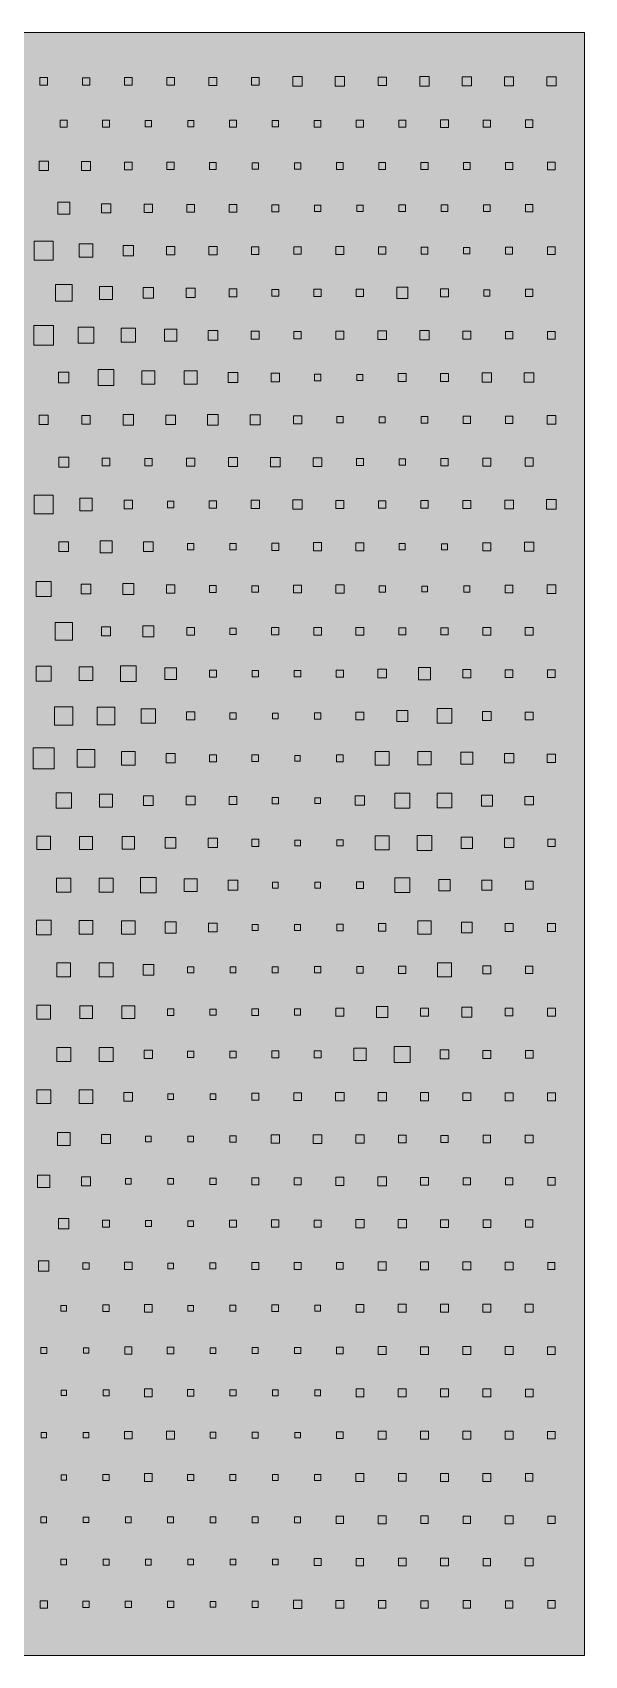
# Model space of a CAD drawing. Header units: inches. Extents: x 0 to 35, y -35 to 0.
# Drawn here: x 23.1 to 35, y -35 to 0 of the extents above; entities that cross this region are included whole.
import ezdxf

# ---------------------------------------------------------------- set-up
doc = ezdxf.new("R2010")
doc.units = ezdxf.units.IN
doc.header["$MEASUREMENT"] = 0
doc.layers.add('Layer 1', color=7, linetype='Continuous')

# ---------------------------------------------------------------- blocks, each defined once
blk = doc.blocks.new('block 2')
at = {"layer": 'Layer 1', "color": 7, "lineweight": 9}
for points in [[(23.257, -0.972), (23.421, -0.972), (23.421, -1.137), (23.257, -1.137), (23.257, -0.972)], [(24.172, -0.975), (24.331, -0.975), (24.331, -1.134), (24.172, -1.134), (24.172, -0.975)], [(25.08, -0.971), (25.248, -0.971), (25.248, -1.139), (25.08, -1.139), (25.08, -0.971)], [(25.991, -0.97), (26.161, -0.97), (26.161, -1.14), (25.991, -1.14), (25.991, -0.97)], [(26.901, -0.968), (27.075, -0.968), (27.075, -1.141), (26.901, -1.141), (26.901, -0.968)], [(27.816, -0.971), (27.984, -0.971), (27.984, -1.138), (27.816, -1.138), (27.816, -0.971)], [(28.71, -0.952), (28.915, -0.952), (28.915, -1.157), (28.71, -1.157), (28.71, -0.952)], [(29.622, -0.951), (29.828, -0.951), (29.828, -1.158), (29.622, -1.158), (29.622, -0.951)], [(30.547, -0.965), (30.727, -0.965), (30.727, -1.145), (30.547, -1.145), (30.547, -0.965)], [(31.447, -0.952), (31.652, -0.952), (31.652, -1.157), (31.447, -1.157), (31.447, -0.952)], [(32.364, -0.957), (32.56, -0.957), (32.56, -1.152), (32.364, -1.152), (32.364, -0.957)], [(33.278, -0.958), (33.47, -0.958), (33.47, -1.151), (33.278, -1.151), (33.278, -0.958)], [(34.188, -0.956), (34.385, -0.956), (34.385, -1.153), (34.188, -1.153), (34.188, -0.956)], [(23.694, -1.89), (23.848, -1.89), (23.848, -2.044), (23.694, -2.044), (23.694, -1.89)], [(24.61, -1.893), (24.757, -1.893), (24.757, -2.041), (24.61, -2.041), (24.61, -1.893)], [(25.525, -1.896), (25.666, -1.896), (25.666, -2.038), (25.525, -2.038), (25.525, -1.896)], [(26.443, -1.902), (26.573, -1.902), (26.573, -2.032), (26.443, -2.032), (26.443, -1.902)], [(27.346, -1.893), (27.494, -1.893), (27.494, -2.041), (27.346, -2.041), (27.346, -1.893)], [(28.265, -1.899), (28.4, -1.899), (28.4, -2.034), (28.265, -2.034), (28.265, -1.899)], [(29.173, -1.895), (29.317, -1.895), (29.317, -2.039), (29.173, -2.039), (29.173, -1.895)], [(30.079, -1.888), (30.235, -1.888), (30.235, -2.045), (30.079, -2.045), (30.079, -1.888)], [(30.993, -1.891), (31.146, -1.891), (31.146, -2.043), (30.993, -2.043), (30.993, -1.891)], [(31.898, -1.883), (32.065, -1.883), (32.065, -2.05), (31.898, -2.05), (31.898, -1.883)], [(32.818, -1.891), (32.97, -1.891), (32.97, -2.043), (32.818, -2.043), (32.818, -1.891)], [(33.726, -1.886), (33.887, -1.886), (33.887, -2.047), (33.726, -2.047), (33.726, -1.886)], [(23.238, -2.778), (23.44, -2.778), (23.44, -2.98), (23.238, -2.98), (23.238, -2.778)], [(24.156, -2.784), (24.346, -2.784), (24.346, -2.974), (24.156, -2.974), (24.156, -2.784)], [(25.081, -2.796), (25.246, -2.796), (25.246, -2.962), (25.081, -2.962), (25.081, -2.796)], [(25.997, -2.8), (26.155, -2.8), (26.155, -2.958), (25.997, -2.958), (25.997, -2.8)], [(34.204, -2.797), (34.369, -2.797), (34.369, -2.962), (34.204, -2.962), (34.204, -2.797)], [(26.916, -2.807), (27.061, -2.807), (27.061, -2.952), (26.916, -2.952), (26.916, -2.807)], [(27.832, -2.81), (27.969, -2.81), (27.969, -2.948), (27.832, -2.948), (27.832, -2.81)], [(28.743, -2.81), (28.882, -2.81), (28.882, -2.949), (28.743, -2.949), (28.743, -2.81)], [(29.652, -2.806), (29.798, -2.806), (29.798, -2.952), (29.652, -2.952), (29.652, -2.806)], [(30.564, -2.806), (30.711, -2.806), (30.711, -2.953), (30.564, -2.953), (30.564, -2.806)], [(31.474, -2.804), (31.625, -2.804), (31.625, -2.954), (31.474, -2.954), (31.474, -2.804)], [(32.388, -2.805), (32.536, -2.805), (32.536, -2.953), (32.388, -2.953), (32.388, -2.805)], [(33.297, -2.802), (33.451, -2.802), (33.451, -2.956), (33.297, -2.956), (33.297, -2.802)], [(23.642, -3.662), (23.901, -3.662), (23.901, -3.921), (23.642, -3.921), (23.642, -3.662)], [(24.584, -3.692), (24.783, -3.692), (24.783, -3.891), (24.584, -3.891), (24.584, -3.692)], [(25.507, -3.703), (25.684, -3.703), (25.684, -3.88), (25.507, -3.88), (25.507, -3.703)], [(26.427, -3.71), (26.589, -3.71), (26.589, -3.873), (26.427, -3.873), (26.427, -3.71)], [(27.338, -3.709), (27.502, -3.709), (27.502, -3.873), (27.338, -3.873), (27.338, -3.709)], [(28.258, -3.717), (28.407, -3.717), (28.407, -3.866), (28.258, -3.866), (28.258, -3.717)], [(29.175, -3.721), (29.315, -3.721), (29.315, -3.862), (29.175, -3.862), (29.175, -3.721)], [(30.09, -3.724), (30.224, -3.724), (30.224, -3.858), (30.09, -3.858), (30.09, -3.724)], [(30.998, -3.72), (31.14, -3.72), (31.14, -3.862), (30.998, -3.862), (30.998, -3.72)], [(31.909, -3.719), (32.054, -3.719), (32.054, -3.864), (31.909, -3.864), (31.909, -3.719)], [(32.823, -3.72), (32.965, -3.72), (32.965, -3.863), (32.823, -3.863), (32.823, -3.72)], [(33.728, -3.713), (33.885, -3.713), (33.885, -3.87), (33.728, -3.87), (33.728, -3.713)], [(23.136, -4.501), (23.542, -4.501), (23.542, -4.907), (23.136, -4.907), (23.136, -4.501)], [(24.107, -4.559), (24.396, -4.559), (24.396, -4.848), (24.107, -4.848), (24.107, -4.559)], [(25.053, -4.593), (25.274, -4.593), (25.274, -4.814), (25.053, -4.814), (25.053, -4.593)], [(25.985, -4.613), (26.167, -4.613), (26.167, -4.795), (25.985, -4.795), (25.985, -4.613)], [(26.9, -4.615), (27.077, -4.615), (27.077, -4.792), (26.9, -4.792), (26.9, -4.615)], [(27.819, -4.623), (27.981, -4.623), (27.981, -4.785), (27.819, -4.785), (27.819, -4.623)], [(28.734, -4.625), (28.892, -4.625), (28.892, -4.782), (28.734, -4.782), (28.734, -4.625)], [(29.638, -4.617), (29.812, -4.617), (29.812, -4.791), (29.638, -4.791), (29.638, -4.617)], [(30.559, -4.626), (30.715, -4.626), (30.715, -4.782), (30.559, -4.782), (30.559, -4.626)], [(31.475, -4.629), (31.624, -4.629), (31.624, -4.779), (31.475, -4.779), (31.475, -4.629)], [(32.393, -4.635), (32.53, -4.635), (32.53, -4.772), (32.393, -4.772), (32.393, -4.635)], [(33.298, -4.628), (33.45, -4.628), (33.45, -4.779), (33.298, -4.779), (33.298, -4.628)], [(34.205, -4.622), (34.368, -4.622), (34.368, -4.785), (34.205, -4.785), (34.205, -4.622)], [(23.593, -5.438), (23.949, -5.438), (23.949, -5.794), (23.593, -5.794), (23.593, -5.438)], [(24.543, -5.476), (24.824, -5.476), (24.824, -5.756), (24.543, -5.756), (24.543, -5.476)], [(25.483, -5.503), (25.709, -5.503), (25.709, -5.729), (25.483, -5.729), (25.483, -5.503)], [(26.408, -5.516), (26.608, -5.516), (26.608, -5.716), (26.408, -5.716), (26.408, -5.516)], [(27.335, -5.531), (27.506, -5.531), (27.506, -5.701), (27.335, -5.701), (27.335, -5.531)], [(28.259, -5.542), (28.406, -5.542), (28.406, -5.69), (28.259, -5.69), (28.259, -5.542)], [(29.166, -5.537), (29.323, -5.537), (29.323, -5.695), (29.166, -5.695), (29.166, -5.537)], [(30.078, -5.537), (30.236, -5.537), (30.236, -5.695), (30.078, -5.695), (30.078, -5.537)], [(30.95, -5.496), (31.189, -5.496), (31.189, -5.736), (30.95, -5.736), (30.95, -5.496)], [(31.897, -5.532), (32.066, -5.532), (32.066, -5.7), (31.897, -5.7), (31.897, -5.532)], [(32.827, -5.549), (32.961, -5.549), (32.961, -5.683), (32.827, -5.683), (32.827, -5.549)], [(33.726, -5.536), (33.886, -5.536), (33.886, -5.696), (33.726, -5.696), (33.726, -5.536)], [(23.128, -6.317), (23.55, -6.317), (23.55, -6.74), (23.128, -6.74), (23.128, -6.317)], [(24.081, -6.358), (24.422, -6.358), (24.422, -6.699), (24.081, -6.699), (24.081, -6.358)], [(25.011, -6.376), (25.316, -6.376), (25.316, -6.681), (25.011, -6.681), (25.011, -6.376)], [(25.946, -6.399), (26.206, -6.399), (26.206, -6.658), (25.946, -6.658), (25.946, -6.399)], [(26.884, -6.424), (27.092, -6.424), (27.092, -6.633), (26.884, -6.633), (26.884, -6.424)], [(27.815, -6.443), (27.986, -6.443), (27.986, -6.613), (27.815, -6.613), (27.815, -6.443)], [(28.733, -6.448), (28.893, -6.448), (28.893, -6.608), (28.733, -6.608), (28.733, -6.448)], [(29.641, -6.444), (29.809, -6.444), (29.809, -6.612), (29.641, -6.612), (29.641, -6.444)], [(30.545, -6.436), (30.729, -6.436), (30.729, -6.62), (30.545, -6.62), (30.545, -6.436)], [(31.448, -6.427), (31.651, -6.427), (31.651, -6.63), (31.448, -6.63), (31.448, -6.427)], [(32.375, -6.442), (32.549, -6.442), (32.549, -6.615), (32.375, -6.615), (32.375, -6.442)], [(33.294, -6.448), (33.454, -6.448), (33.454, -6.608), (33.294, -6.608), (33.294, -6.448)], [(34.204, -6.445), (34.369, -6.445), (34.369, -6.611), (34.204, -6.611), (34.204, -6.445)], [(23.658, -7.328), (23.884, -7.328), (23.884, -7.553), (23.658, -7.553), (23.658, -7.328)], [(24.513, -7.27), (24.853, -7.27), (24.853, -7.611), (24.513, -7.611), (24.513, -7.27)], [(25.454, -7.299), (25.737, -7.299), (25.737, -7.582), (25.454, -7.582), (25.454, -7.299)], [(26.364, -7.297), (26.651, -7.297), (26.651, -7.584), (26.364, -7.584), (26.364, -7.297)], [(27.314, -7.334), (27.527, -7.334), (27.527, -7.547), (27.314, -7.547), (27.314, -7.334)], [(28.241, -7.349), (28.424, -7.349), (28.424, -7.532), (28.241, -7.532), (28.241, -7.349)], [(32.796, -7.342), (32.992, -7.342), (32.992, -7.539), (32.796, -7.539), (32.796, -7.342)], [(33.702, -7.337), (33.91, -7.337), (33.91, -7.544), (33.702, -7.544), (33.702, -7.337)], [(29.175, -7.37), (29.315, -7.37), (29.315, -7.511), (29.175, -7.511), (29.175, -7.37)], [(30.091, -7.375), (30.223, -7.375), (30.223, -7.507), (30.091, -7.507), (30.091, -7.375)], [(30.983, -7.354), (31.156, -7.354), (31.156, -7.527), (30.983, -7.527), (30.983, -7.354)], [(31.897, -7.356), (32.066, -7.356), (32.066, -7.525), (31.897, -7.525), (31.897, -7.356)], [(23.24, -8.254), (23.438, -8.254), (23.438, -8.452), (23.24, -8.452), (23.24, -8.254)], [(24.16, -8.261), (24.343, -8.261), (24.343, -8.444), (24.16, -8.444), (24.16, -8.261)], [(25.05, -8.239), (25.278, -8.239), (25.278, -8.467), (25.05, -8.467), (25.05, -8.239)], [(25.973, -8.25), (26.179, -8.25), (26.179, -8.456), (25.973, -8.456), (25.973, -8.25)], [(26.874, -8.239), (27.102, -8.239), (27.102, -8.466), (26.874, -8.466), (26.874, -8.239)], [(27.794, -8.247), (28.007, -8.247), (28.007, -8.459), (27.794, -8.459), (27.794, -8.247)], [(28.724, -8.264), (28.902, -8.264), (28.902, -8.442), (28.724, -8.442), (28.724, -8.264)], [(29.657, -8.285), (29.793, -8.285), (29.793, -8.421), (29.657, -8.421), (29.657, -8.285)], [(30.573, -8.289), (30.701, -8.289), (30.701, -8.417), (30.573, -8.417), (30.573, -8.289)], [(31.476, -8.279), (31.623, -8.279), (31.623, -8.427), (31.476, -8.427), (31.476, -8.279)], [(32.381, -8.272), (32.542, -8.272), (32.542, -8.433), (32.381, -8.433), (32.381, -8.272)], [(33.295, -8.274), (33.453, -8.274), (33.453, -8.432), (33.295, -8.432), (33.295, -8.274)], [(34.191, -8.258), (34.381, -8.258), (34.381, -8.448), (34.191, -8.448), (34.191, -8.258)], [(23.663, -9.157), (23.879, -9.157), (23.879, -9.373), (23.663, -9.373), (23.663, -9.157)], [(24.602, -9.183), (24.765, -9.183), (24.765, -9.347), (24.602, -9.347), (24.602, -9.183)], [(25.516, -9.185), (25.676, -9.185), (25.676, -9.345), (25.516, -9.345), (25.516, -9.185)], [(26.421, -9.178), (26.595, -9.178), (26.595, -9.353), (26.421, -9.353), (26.421, -9.178)], [(27.322, -9.167), (27.518, -9.167), (27.518, -9.363), (27.322, -9.363), (27.322, -9.167)], [(28.231, -9.163), (28.435, -9.163), (28.435, -9.367), (28.231, -9.367), (28.231, -9.163)], [(29.151, -9.171), (29.339, -9.171), (29.339, -9.359), (29.151, -9.359), (29.151, -9.171)], [(30.081, -9.189), (30.233, -9.189), (30.233, -9.341), (30.081, -9.341), (30.081, -9.189)], [(31.001, -9.197), (31.137, -9.197), (31.137, -9.333), (31.001, -9.333), (31.001, -9.197)], [(31.904, -9.188), (32.059, -9.188), (32.059, -9.343), (31.904, -9.343), (31.904, -9.188)], [(32.806, -9.178), (32.981, -9.178), (32.981, -9.353), (32.806, -9.353), (32.806, -9.178)], [(33.717, -9.176), (33.896, -9.176), (33.896, -9.354), (33.717, -9.354), (33.717, -9.176)], [(23.136, -9.975), (23.542, -9.975), (23.542, -10.38), (23.136, -10.38), (23.136, -9.975)], [(24.115, -10.042), (24.387, -10.042), (24.387, -10.313), (24.115, -10.313), (24.115, -10.042)], [(25.071, -10.085), (25.256, -10.085), (25.256, -10.27), (25.071, -10.27), (25.071, -10.085)], [(26.005, -10.107), (26.146, -10.107), (26.146, -10.248), (26.005, -10.248), (26.005, -10.107)], [(26.91, -10.099), (27.067, -10.099), (27.067, -10.256), (26.91, -10.256), (26.91, -10.099)], [(27.81, -10.087), (27.991, -10.087), (27.991, -10.268), (27.81, -10.268), (27.81, -10.087)], [(28.713, -10.078), (28.912, -10.078), (28.912, -10.277), (28.713, -10.277), (28.713, -10.078)], [(29.637, -10.09), (29.813, -10.09), (29.813, -10.265), (29.637, -10.265), (29.637, -10.09)], [(30.558, -10.098), (30.717, -10.098), (30.717, -10.257), (30.558, -10.257), (30.558, -10.098)], [(31.467, -10.095), (31.632, -10.095), (31.632, -10.26), (31.467, -10.26), (31.467, -10.095)], [(32.375, -10.091), (32.548, -10.091), (32.548, -10.264), (32.375, -10.264), (32.375, -10.091)], [(33.28, -10.083), (33.468, -10.083), (33.468, -10.272), (33.28, -10.272), (33.28, -10.083)], [(34.182, -10.073), (34.391, -10.073), (34.391, -10.282), (34.182, -10.282), (34.182, -10.073)], [(23.668, -10.987), (23.874, -10.987), (23.874, -11.193), (23.668, -11.193), (23.668, -10.987)], [(24.553, -10.959), (24.814, -10.959), (24.814, -11.22), (24.553, -11.22), (24.553, -10.959)], [(25.493, -10.987), (25.698, -10.987), (25.698, -11.192), (25.493, -11.192), (25.493, -10.987)], [(26.439, -11.02), (26.577, -11.02), (26.577, -11.159), (26.439, -11.159), (26.439, -11.02)], [(27.352, -11.022), (27.488, -11.022), (27.488, -11.158), (27.352, -11.158), (27.352, -11.022)], [(28.255, -11.012), (28.41, -11.012), (28.41, -11.168), (28.255, -11.168), (28.255, -11.012)], [(29.158, -11.002), (29.332, -11.002), (29.332, -11.177), (29.158, -11.177), (29.158, -11.002)], [(30.072, -11.004), (30.242, -11.004), (30.242, -11.175), (30.072, -11.175), (30.072, -11.004)], [(31.002, -11.023), (31.136, -11.023), (31.136, -11.157), (31.002, -11.157), (31.002, -11.023)], [(31.917, -11.025), (32.047, -11.025), (32.047, -11.155), (31.917, -11.155), (31.917, -11.025)], [(32.809, -11.004), (32.979, -11.004), (32.979, -11.175), (32.809, -11.175), (32.809, -11.004)], [(33.709, -10.992), (33.904, -10.992), (33.904, -11.187), (33.709, -11.187), (33.709, -10.992)], [(23.176, -11.839), (23.502, -11.839), (23.502, -12.165), (23.176, -12.165), (23.176, -11.839)], [(24.149, -11.899), (24.354, -11.899), (24.354, -12.105), (24.149, -12.105), (24.149, -11.899)], [(25.046, -11.885), (25.281, -11.885), (25.281, -12.119), (25.046, -12.119), (25.046, -11.885)], [(25.984, -11.91), (26.168, -11.91), (26.168, -12.094), (25.984, -12.094), (25.984, -11.91)], [(26.916, -11.929), (27.061, -11.929), (27.061, -12.075), (26.916, -12.075), (26.916, -11.929)], [(27.829, -11.931), (27.971, -11.931), (27.971, -12.073), (27.829, -12.073), (27.829, -11.931)], [(28.728, -11.917), (28.897, -11.917), (28.897, -12.087), (28.728, -12.087), (28.728, -11.917)], [(29.635, -11.912), (29.815, -11.912), (29.815, -12.092), (29.635, -12.092), (29.635, -11.912)], [(30.569, -11.934), (30.705, -11.934), (30.705, -12.07), (30.569, -12.07), (30.569, -11.934)], [(31.489, -11.941), (31.611, -11.941), (31.611, -12.063), (31.489, -12.063), (31.489, -11.941)], [(32.394, -11.934), (32.53, -11.934), (32.53, -12.07), (32.394, -12.07), (32.394, -11.934)], [(33.291, -11.919), (33.457, -11.919), (33.457, -12.085), (33.291, -12.085), (33.291, -11.919)], [(34.194, -11.909), (34.379, -11.909), (34.379, -12.095), (34.194, -12.095), (34.194, -11.909)], [(23.584, -12.727), (23.958, -12.727), (23.958, -13.101), (23.584, -13.101), (23.584, -12.727)], [(24.586, -12.817), (24.78, -12.817), (24.78, -13.011), (24.586, -13.011), (24.586, -12.817)], [(25.479, -12.797), (25.713, -12.797), (25.713, -13.031), (25.479, -13.031), (25.479, -12.797)], [(26.425, -12.831), (26.591, -12.831), (26.591, -12.998), (26.425, -12.998), (26.425, -12.831)], [(27.351, -12.845), (27.489, -12.845), (27.489, -12.983), (27.351, -12.983), (27.351, -12.845)], [(28.253, -12.835), (28.412, -12.835), (28.412, -12.993), (28.253, -12.993), (28.253, -12.835)], [(29.163, -12.833), (29.326, -12.833), (29.326, -12.996), (29.163, -12.996), (29.163, -12.833)], [(30.072, -12.829), (30.242, -12.829), (30.242, -12.999), (30.072, -12.999), (30.072, -12.829)], [(30.995, -12.84), (31.144, -12.84), (31.144, -12.989), (30.995, -12.989), (30.995, -12.84)], [(31.904, -12.837), (32.059, -12.837), (32.059, -12.992), (31.904, -12.992), (31.904, -12.837)], [(32.809, -12.83), (32.978, -12.83), (32.978, -12.999), (32.809, -12.999), (32.809, -12.83)], [(33.722, -12.83), (33.891, -12.83), (33.891, -12.999), (33.722, -12.999), (33.722, -12.83)], [(23.179, -13.667), (23.499, -13.667), (23.499, -13.986), (23.179, -13.986), (23.179, -13.667)], [(24.101, -13.677), (24.401, -13.677), (24.401, -13.976), (24.101, -13.976), (24.101, -13.677)], [(24.995, -13.658), (25.332, -13.658), (25.332, -13.995), (24.995, -13.995), (24.995, -13.658)], [(25.951, -13.702), (26.2, -13.702), (26.2, -13.951), (25.951, -13.951), (25.951, -13.702)], [(26.911, -13.75), (27.065, -13.75), (27.065, -13.903), (26.911, -13.903), (26.911, -13.75)], [(27.832, -13.758), (27.969, -13.758), (27.969, -13.895), (27.832, -13.895), (27.832, -13.758)], [(28.742, -13.756), (28.883, -13.756), (28.883, -13.897), (28.742, -13.897), (28.742, -13.756)], [(29.647, -13.749), (29.803, -13.749), (29.803, -13.905), (29.647, -13.905), (29.647, -13.749)], [(30.544, -13.733), (30.731, -13.733), (30.731, -13.92), (30.544, -13.92), (30.544, -13.733)], [(31.419, -13.696), (31.68, -13.696), (31.68, -13.957), (31.419, -13.957), (31.419, -13.696)], [(32.373, -13.738), (32.551, -13.738), (32.551, -13.915), (32.373, -13.915), (32.373, -13.738)], [(33.292, -13.744), (33.456, -13.744), (33.456, -13.909), (33.292, -13.909), (33.292, -13.744)], [(34.205, -13.745), (34.368, -13.745), (34.368, -13.908), (34.205, -13.908), (34.205, -13.745)], [(23.574, -14.541), (23.969, -14.541), (23.969, -14.936), (23.574, -14.936), (23.574, -14.541)], [(24.491, -14.547), (24.876, -14.547), (24.876, -14.931), (24.491, -14.931), (24.491, -14.547)], [(25.442, -14.585), (25.75, -14.585), (25.75, -14.893), (25.442, -14.893), (25.442, -14.585)], [(26.421, -14.652), (26.595, -14.652), (26.595, -14.826), (26.421, -14.826), (26.421, -14.652)], [(27.349, -14.668), (27.491, -14.668), (27.491, -14.81), (27.349, -14.81), (27.349, -14.668)], [(28.27, -14.676), (28.395, -14.676), (28.395, -14.802), (28.27, -14.802), (28.27, -14.676)], [(29.177, -14.671), (29.312, -14.671), (29.312, -14.807), (29.177, -14.807), (29.177, -14.671)], [(30.072, -14.654), (30.242, -14.654), (30.242, -14.824), (30.072, -14.824), (30.072, -14.654)], [(30.95, -14.62), (31.188, -14.62), (31.188, -14.858), (30.95, -14.858), (30.95, -14.62)], [(31.824, -14.581), (32.14, -14.581), (32.14, -14.897), (31.824, -14.897), (31.824, -14.581)], [(32.798, -14.643), (32.99, -14.643), (32.99, -14.835), (32.798, -14.835), (32.798, -14.643)], [(33.723, -14.655), (33.89, -14.655), (33.89, -14.822), (33.723, -14.822), (33.723, -14.655)], [(23.112, -15.424), (23.566, -15.424), (23.566, -15.878), (23.112, -15.878), (23.112, -15.424)], [(24.062, -15.462), (24.44, -15.462), (24.44, -15.84), (24.062, -15.84), (24.062, -15.462)], [(25.014, -15.502), (25.313, -15.502), (25.313, -15.8), (25.014, -15.8), (25.014, -15.502)], [(25.976, -15.551), (26.176, -15.551), (26.176, -15.751), (25.976, -15.751), (25.976, -15.551)], [(26.912, -15.575), (27.064, -15.575), (27.064, -15.727), (26.912, -15.727), (26.912, -15.575)], [(27.829, -15.579), (27.972, -15.579), (27.972, -15.723), (27.829, -15.723), (27.829, -15.579)], [(28.753, -15.592), (28.872, -15.592), (28.872, -15.711), (28.753, -15.711), (28.753, -15.592)], [(29.651, -15.577), (29.799, -15.577), (29.799, -15.726), (29.651, -15.726), (29.651, -15.577)], [(30.488, -15.502), (30.786, -15.502), (30.786, -15.8), (30.488, -15.8), (30.488, -15.502)], [(31.405, -15.507), (31.694, -15.507), (31.694, -15.795), (31.405, -15.795), (31.405, -15.507)], [(32.331, -15.52), (32.593, -15.52), (32.593, -15.782), (32.331, -15.782), (32.331, -15.52)], [(33.275, -15.552), (33.474, -15.552), (33.474, -15.751), (33.275, -15.751), (33.275, -15.552)], [(34.196, -15.56), (34.377, -15.56), (34.377, -15.742), (34.196, -15.742), (34.196, -15.56)], [(23.607, -16.4), (23.935, -16.4), (23.935, -16.727), (23.607, -16.727), (23.607, -16.4)], [(24.542, -16.422), (24.825, -16.422), (24.825, -16.705), (24.542, -16.705), (24.542, -16.422)], [(30.909, -16.403), (31.23, -16.403), (31.23, -16.724), (30.909, -16.724), (30.909, -16.403)], [(31.822, -16.404), (32.141, -16.404), (32.141, -16.723), (31.822, -16.723), (31.822, -16.404)], [(32.775, -16.445), (33.013, -16.445), (33.013, -16.682), (32.775, -16.682), (32.775, -16.445)], [(25.491, -16.458), (25.701, -16.458), (25.701, -16.668), (25.491, -16.668), (25.491, -16.458)], [(26.413, -16.469), (26.603, -16.469), (26.603, -16.658), (26.413, -16.658), (26.413, -16.469)], [(27.336, -16.479), (27.505, -16.479), (27.505, -16.648), (27.336, -16.648), (27.336, -16.479)], [(28.265, -16.496), (28.4, -16.496), (28.4, -16.631), (28.265, -16.631), (28.265, -16.496)], [(29.182, -16.501), (29.308, -16.501), (29.308, -16.626), (29.182, -16.626), (29.182, -16.501)], [(30.056, -16.462), (30.258, -16.462), (30.258, -16.665), (30.056, -16.665), (30.056, -16.462)], [(33.716, -16.473), (33.897, -16.473), (33.897, -16.654), (33.716, -16.654), (33.716, -16.473)], [(23.193, -17.329), (23.485, -17.329), (23.485, -17.622), (23.193, -17.622), (23.193, -17.329)], [(24.111, -17.335), (24.392, -17.335), (24.392, -17.616), (24.111, -17.616), (24.111, -17.335)], [(25.028, -17.34), (25.3, -17.34), (25.3, -17.612), (25.028, -17.612), (25.028, -17.34)], [(25.961, -17.361), (26.19, -17.361), (26.19, -17.59), (25.961, -17.59), (25.961, -17.361)], [(26.888, -17.375), (27.089, -17.375), (27.089, -17.576), (26.888, -17.576), (26.888, -17.375)], [(27.824, -17.399), (27.977, -17.399), (27.977, -17.552), (27.824, -17.552), (27.824, -17.399)], [(28.751, -17.414), (28.874, -17.414), (28.874, -17.537), (28.751, -17.537), (28.751, -17.414)], [(29.657, -17.408), (29.793, -17.408), (29.793, -17.543), (29.657, -17.543), (29.657, -17.408)], [(30.485, -17.323), (30.79, -17.323), (30.79, -17.628), (30.485, -17.628), (30.485, -17.323)], [(31.389, -17.315), (31.711, -17.315), (31.711, -17.637), (31.389, -17.637), (31.389, -17.315)], [(32.337, -17.351), (32.586, -17.351), (32.586, -17.6), (32.337, -17.6), (32.337, -17.351)], [(33.272, -17.373), (33.477, -17.373), (33.477, -17.578), (33.272, -17.578), (33.272, -17.373)], [(34.206, -17.396), (34.367, -17.396), (34.367, -17.556), (34.206, -17.556), (34.206, -17.396)], [(23.617, -18.234), (23.925, -18.234), (23.925, -18.542), (23.617, -18.542), (23.617, -18.234)], [(24.534, -18.239), (24.833, -18.239), (24.833, -18.537), (24.534, -18.537), (24.534, -18.239)], [(25.428, -18.221), (25.763, -18.221), (25.763, -18.555), (25.428, -18.555), (25.428, -18.221)], [(26.371, -18.251), (26.645, -18.251), (26.645, -18.525), (26.371, -18.525), (26.371, -18.251)], [(27.315, -18.283), (27.526, -18.283), (27.526, -18.493), (27.315, -18.493), (27.315, -18.283)], [(28.27, -18.326), (28.395, -18.326), (28.395, -18.45), (28.27, -18.45), (28.27, -18.326)], [(29.182, -18.326), (29.307, -18.326), (29.307, -18.45), (29.182, -18.45), (29.182, -18.326)], [(30.082, -18.313), (30.232, -18.313), (30.232, -18.463), (30.082, -18.463), (30.082, -18.313)], [(30.908, -18.227), (31.231, -18.227), (31.231, -18.549), (30.908, -18.549), (30.908, -18.227)], [(31.857, -18.263), (32.106, -18.263), (32.106, -18.513), (31.857, -18.513), (31.857, -18.263)], [(32.784, -18.278), (33.004, -18.278), (33.004, -18.498), (32.784, -18.498), (32.784, -18.278)], [(33.724, -18.305), (33.889, -18.305), (33.889, -18.471), (33.724, -18.471), (33.724, -18.305)], [(23.181, -19.143), (23.497, -19.143), (23.497, -19.458), (23.181, -19.458), (23.181, -19.143)], [(24.104, -19.153), (24.398, -19.153), (24.398, -19.447), (24.104, -19.447), (24.104, -19.153)], [(25.019, -19.156), (25.308, -19.156), (25.308, -19.445), (25.019, -19.445), (25.019, -19.156)], [(25.955, -19.179), (26.197, -19.179), (26.197, -19.422), (25.955, -19.422), (25.955, -19.179)], [(26.894, -19.206), (27.082, -19.206), (27.082, -19.394), (26.894, -19.394), (26.894, -19.206)], [(27.835, -19.235), (27.965, -19.235), (27.965, -19.365), (27.835, -19.365), (27.835, -19.235)], [(28.748, -19.235), (28.878, -19.235), (28.878, -19.365), (28.748, -19.365), (28.748, -19.235)], [(29.656, -19.231), (29.794, -19.231), (29.794, -19.369), (29.656, -19.369), (29.656, -19.231)], [(30.555, -19.218), (30.719, -19.218), (30.719, -19.382), (30.555, -19.382), (30.555, -19.218)], [(31.407, -19.158), (31.692, -19.158), (31.692, -19.442), (31.407, -19.442), (31.407, -19.158)], [(32.346, -19.184), (32.578, -19.184), (32.578, -19.416), (32.346, -19.416), (32.346, -19.184)], [(33.29, -19.216), (33.458, -19.216), (33.458, -19.384), (33.29, -19.384), (33.29, -19.216)], [(34.202, -19.216), (34.371, -19.216), (34.371, -19.385), (34.202, -19.385), (34.202, -19.216)], [(23.622, -20.064), (23.92, -20.064), (23.92, -20.361), (23.622, -20.361), (23.622, -20.064)], [(24.534, -20.063), (24.833, -20.063), (24.833, -20.362), (24.534, -20.362), (24.534, -20.063)], [(25.481, -20.098), (25.71, -20.098), (25.71, -20.327), (25.481, -20.327), (25.481, -20.098)], [(26.441, -20.146), (26.575, -20.146), (26.575, -20.279), (26.441, -20.279), (26.441, -20.146)], [(27.357, -20.15), (27.483, -20.15), (27.483, -20.275), (27.357, -20.275), (27.357, -20.15)], [(28.268, -20.148), (28.397, -20.148), (28.397, -20.277), (28.268, -20.277), (28.268, -20.148)], [(29.177, -20.145), (29.313, -20.145), (29.313, -20.28), (29.177, -20.28), (29.177, -20.145)], [(30.087, -20.143), (30.227, -20.143), (30.227, -20.282), (30.087, -20.282), (30.087, -20.143)], [(30.991, -20.134), (31.148, -20.134), (31.148, -20.291), (30.991, -20.291), (30.991, -20.134)], [(31.833, -20.064), (32.13, -20.064), (32.13, -20.361), (31.833, -20.361), (31.833, -20.064)], [(32.807, -20.126), (32.981, -20.126), (32.981, -20.299), (32.807, -20.299), (32.807, -20.126)], [(33.725, -20.131), (33.888, -20.131), (33.888, -20.294), (33.725, -20.294), (33.725, -20.131)], [(23.19, -20.976), (23.488, -20.976), (23.488, -21.274), (23.19, -21.274), (23.19, -20.976)], [(24.115, -20.989), (24.388, -20.989), (24.388, -21.261), (24.115, -21.261), (24.115, -20.989)], [(25.026, -20.987), (25.301, -20.987), (25.301, -21.262), (25.026, -21.262), (25.026, -20.987)], [(26.006, -21.055), (26.146, -21.055), (26.146, -21.195), (26.006, -21.195), (26.006, -21.055)], [(26.922, -21.059), (27.054, -21.059), (27.054, -21.191), (26.922, -21.191), (26.922, -21.059)], [(27.83, -21.054), (27.971, -21.054), (27.971, -21.195), (27.83, -21.195), (27.83, -21.054)], [(28.746, -21.058), (28.879, -21.058), (28.879, -21.191), (28.746, -21.191), (28.746, -21.058)], [(29.638, -21.038), (29.812, -21.038), (29.812, -21.212), (29.638, -21.212), (29.638, -21.038)], [(30.518, -21.005), (30.757, -21.005), (30.757, -21.244), (30.518, -21.244), (30.518, -21.005)], [(31.463, -21.038), (31.636, -21.038), (31.636, -21.211), (31.463, -21.211), (31.463, -21.038)], [(32.354, -21.017), (32.569, -21.017), (32.569, -21.232), (32.354, -21.232), (32.354, -21.017)], [(33.292, -21.042), (33.457, -21.042), (33.457, -21.207), (33.292, -21.207), (33.292, -21.042)], [(34.2, -21.039), (34.373, -21.039), (34.373, -21.211), (34.2, -21.211), (34.2, -21.039)], [(23.62, -21.886), (23.922, -21.886), (23.922, -22.188), (23.62, -22.188), (23.62, -21.886)], [(24.532, -21.886), (24.835, -21.886), (24.835, -22.188), (24.532, -22.188), (24.532, -21.886)], [(25.507, -21.949), (25.684, -21.949), (25.684, -22.126), (25.507, -22.126), (25.507, -21.949)], [(26.442, -21.971), (26.574, -21.971), (26.574, -22.103), (26.442, -22.103), (26.442, -21.971)], [(27.349, -21.966), (27.491, -21.966), (27.491, -22.108), (27.349, -22.108), (27.349, -21.966)], [(28.258, -21.962), (28.407, -21.962), (28.407, -22.112), (28.258, -22.112), (28.258, -21.962)], [(29.17, -21.962), (29.32, -21.962), (29.32, -22.112), (29.17, -22.112), (29.17, -21.962)], [(30.025, -21.905), (30.289, -21.905), (30.289, -22.169), (30.025, -22.169), (30.025, -21.905)], [(30.896, -21.864), (31.242, -21.864), (31.242, -22.21), (30.896, -22.21), (30.896, -21.864)], [(31.887, -21.942), (32.077, -21.942), (32.077, -22.132), (31.887, -22.132), (31.887, -21.942)], [(32.808, -21.951), (32.98, -21.951), (32.98, -22.123), (32.808, -22.123), (32.808, -21.951)], [(33.724, -21.955), (33.889, -21.955), (33.889, -22.119), (33.724, -22.119), (33.724, -21.955)], [(23.189, -22.8), (23.489, -22.8), (23.489, -23.099), (23.189, -23.099), (23.189, -22.8)], [(24.105, -22.803), (24.397, -22.803), (24.397, -23.095), (24.105, -23.095), (24.105, -22.803)], [(25.07, -22.856), (25.257, -22.856), (25.257, -23.043), (25.07, -23.043), (25.07, -22.856)], [(26.012, -22.886), (26.139, -22.886), (26.139, -23.013), (26.012, -23.013), (26.012, -22.886)], [(26.925, -22.886), (27.051, -22.886), (27.051, -23.012), (26.925, -23.012), (26.925, -22.886)], [(27.827, -22.876), (27.974, -22.876), (27.974, -23.023), (27.827, -23.023), (27.827, -22.876)], [(28.731, -22.867), (28.895, -22.867), (28.895, -23.031), (28.731, -23.031), (28.731, -22.867)], [(29.633, -22.858), (29.817, -22.858), (29.817, -23.041), (29.633, -23.041), (29.633, -22.858)], [(30.547, -22.859), (30.728, -22.859), (30.728, -23.04), (30.547, -23.04), (30.547, -22.859)], [(31.462, -22.862), (31.637, -22.862), (31.637, -23.037), (31.462, -23.037), (31.462, -22.862)], [(32.378, -22.866), (32.545, -22.866), (32.545, -23.033), (32.378, -23.033), (32.378, -22.866)], [(33.288, -22.863), (33.46, -22.863), (33.46, -23.036), (33.288, -23.036), (33.288, -22.863)], [(34.2, -22.863), (34.373, -22.863), (34.373, -23.036), (34.2, -23.036), (34.2, -22.863)], [(23.633, -23.723), (23.909, -23.723), (23.909, -24), (23.633, -24), (23.633, -23.723)], [(24.587, -23.766), (24.779, -23.766), (24.779, -23.958), (24.587, -23.958), (24.587, -23.766)], [(27.354, -23.796), (27.486, -23.796), (27.486, -23.927), (27.354, -23.927), (27.354, -23.796)], [(28.245, -23.774), (28.42, -23.774), (28.42, -23.949), (28.245, -23.949), (28.245, -23.774)], [(29.152, -23.769), (29.338, -23.769), (29.338, -23.955), (29.152, -23.955), (29.152, -23.769)], [(30.066, -23.771), (30.248, -23.771), (30.248, -23.952), (30.066, -23.952), (30.066, -23.771)], [(30.987, -23.779), (31.152, -23.779), (31.152, -23.945), (30.987, -23.945), (30.987, -23.779)], [(31.903, -23.783), (32.06, -23.783), (32.06, -23.94), (31.903, -23.94), (31.903, -23.783)], [(32.814, -23.782), (32.974, -23.782), (32.974, -23.942), (32.814, -23.942), (32.814, -23.782)], [(33.723, -23.779), (33.889, -23.779), (33.889, -23.945), (33.723, -23.945), (33.723, -23.779)], [(25.536, -23.802), (25.656, -23.802), (25.656, -23.922), (25.536, -23.922), (25.536, -23.802)], [(26.446, -23.8), (26.57, -23.8), (26.57, -23.923), (26.446, -23.923), (26.446, -23.8)], [(23.204, -24.639), (23.474, -24.639), (23.474, -24.909), (23.204, -24.909), (23.204, -24.639)], [(24.153, -24.675), (24.35, -24.675), (24.35, -24.873), (24.153, -24.873), (24.153, -24.675)], [(25.102, -24.712), (25.225, -24.712), (25.225, -24.836), (25.102, -24.836), (25.102, -24.712)], [(26.014, -24.712), (26.137, -24.712), (26.137, -24.836), (26.014, -24.836), (26.014, -24.712)], [(26.918, -24.704), (27.059, -24.704), (27.059, -24.844), (26.918, -24.844), (26.918, -24.704)], [(27.825, -24.698), (27.976, -24.698), (27.976, -24.85), (27.825, -24.85), (27.825, -24.698)], [(28.737, -24.699), (28.888, -24.699), (28.888, -24.849), (28.737, -24.849), (28.737, -24.699)], [(29.638, -24.687), (29.812, -24.687), (29.812, -24.861), (29.638, -24.861), (29.638, -24.687)], [(30.544, -24.68), (30.731, -24.68), (30.731, -24.868), (30.544, -24.868), (30.544, -24.68)], [(31.465, -24.69), (31.634, -24.69), (31.634, -24.858), (31.465, -24.858), (31.465, -24.69)], [(32.384, -24.696), (32.54, -24.696), (32.54, -24.852), (32.384, -24.852), (32.384, -24.696)], [(33.296, -24.696), (33.452, -24.696), (33.452, -24.852), (33.296, -24.852), (33.296, -24.696)], [(34.206, -24.694), (34.367, -24.694), (34.367, -24.854), (34.206, -24.854), (34.206, -24.694)], [(23.661, -25.577), (23.881, -25.577), (23.881, -25.796), (23.661, -25.796), (23.661, -25.577)], [(24.609, -25.612), (24.758, -25.612), (24.758, -25.761), (24.609, -25.761), (24.609, -25.612)], [(25.532, -25.622), (25.66, -25.622), (25.66, -25.75), (25.532, -25.75), (25.532, -25.622)], [(26.447, -25.625), (26.569, -25.625), (26.569, -25.747), (26.447, -25.747), (26.447, -25.625)], [(27.343, -25.609), (27.497, -25.609), (27.497, -25.764), (27.343, -25.764), (27.343, -25.609)], [(28.254, -25.608), (28.411, -25.608), (28.411, -25.764), (28.254, -25.764), (28.254, -25.608)], [(29.172, -25.613), (29.318, -25.613), (29.318, -25.76), (29.172, -25.76), (29.172, -25.613)], [(30.069, -25.598), (30.245, -25.598), (30.245, -25.774), (30.069, -25.774), (30.069, -25.598)], [(30.981, -25.598), (31.158, -25.598), (31.158, -25.775), (30.981, -25.775), (30.981, -25.598)], [(31.897, -25.602), (32.066, -25.602), (32.066, -25.771), (31.897, -25.771), (31.897, -25.602)], [(32.811, -25.604), (32.977, -25.604), (32.977, -25.769), (32.811, -25.769), (32.811, -25.604)], [(33.728, -25.608), (33.884, -25.608), (33.884, -25.764), (33.728, -25.764), (33.728, -25.608)], [(23.227, -26.487), (23.451, -26.487), (23.451, -26.711), (23.227, -26.711), (23.227, -26.487)], [(24.182, -26.53), (24.32, -26.53), (24.32, -26.667), (24.182, -26.667), (24.182, -26.53)], [(25.083, -26.518), (25.244, -26.518), (25.244, -26.679), (25.083, -26.679), (25.083, -26.518)], [(26.014, -26.537), (26.138, -26.537), (26.138, -26.66), (26.014, -26.66), (26.014, -26.537)], [(26.924, -26.535), (27.052, -26.535), (27.052, -26.662), (26.924, -26.662), (26.924, -26.535)], [(27.824, -26.522), (27.977, -26.522), (27.977, -26.675), (27.824, -26.675), (27.824, -26.522)], [(28.738, -26.524), (28.887, -26.524), (28.887, -26.673), (28.738, -26.673), (28.738, -26.524)], [(29.654, -26.528), (29.796, -26.528), (29.796, -26.669), (29.654, -26.669), (29.654, -26.528)], [(30.549, -26.51), (30.725, -26.51), (30.725, -26.687), (30.549, -26.687), (30.549, -26.51)], [(31.462, -26.511), (31.637, -26.511), (31.637, -26.686), (31.462, -26.686), (31.462, -26.511)], [(32.377, -26.513), (32.547, -26.513), (32.547, -26.684), (32.377, -26.684), (32.377, -26.513)], [(33.29, -26.515), (33.458, -26.515), (33.458, -26.683), (33.29, -26.683), (33.29, -26.515)], [(34.21, -26.522), (34.363, -26.522), (34.363, -26.675), (34.21, -26.675), (34.21, -26.522)], [(23.711, -27.451), (23.831, -27.451), (23.831, -27.571), (23.711, -27.571), (23.711, -27.451)], [(24.614, -27.441), (24.753, -27.441), (24.753, -27.581), (24.614, -27.581), (24.614, -27.441)], [(25.513, -27.428), (25.678, -27.428), (25.678, -27.593), (25.513, -27.593), (25.513, -27.428)], [(26.448, -27.451), (26.568, -27.451), (26.568, -27.571), (26.448, -27.571), (26.448, -27.451)], [(27.355, -27.446), (27.485, -27.446), (27.485, -27.576), (27.355, -27.576), (27.355, -27.446)], [(28.261, -27.439), (28.404, -27.439), (28.404, -27.582), (28.261, -27.582), (28.261, -27.439)], [(29.182, -27.448), (29.308, -27.448), (29.308, -27.574), (29.182, -27.574), (29.182, -27.448)], [(30.074, -27.428), (30.24, -27.428), (30.24, -27.594), (30.074, -27.594), (30.074, -27.428)], [(30.983, -27.424), (31.156, -27.424), (31.156, -27.597), (30.983, -27.597), (30.983, -27.424)], [(31.896, -27.425), (32.068, -27.425), (32.068, -27.597), (31.896, -27.597), (31.896, -27.425)], [(32.808, -27.425), (32.979, -27.425), (32.979, -27.596), (32.808, -27.596), (32.808, -27.425)], [(33.722, -27.426), (33.891, -27.426), (33.891, -27.595), (33.722, -27.595), (33.722, -27.426)], [(25.087, -28.346), (25.24, -28.346), (25.24, -28.5), (25.087, -28.5), (25.087, -28.346)], [(29.652, -28.35), (29.798, -28.35), (29.798, -28.496), (29.652, -28.496), (29.652, -28.35)], [(30.552, -28.338), (30.722, -28.338), (30.722, -28.508), (30.552, -28.508), (30.552, -28.338)], [(31.466, -28.34), (31.633, -28.34), (31.633, -28.506), (31.466, -28.506), (31.466, -28.34)], [(32.376, -28.338), (32.547, -28.338), (32.547, -28.509), (32.376, -28.509), (32.376, -28.338)], [(33.288, -28.337), (33.461, -28.337), (33.461, -28.51), (33.288, -28.51), (33.288, -28.337)], [(34.204, -28.341), (34.369, -28.341), (34.369, -28.506), (34.204, -28.506), (34.204, -28.341)], [(23.275, -28.359), (23.403, -28.359), (23.403, -28.487), (23.275, -28.487), (23.275, -28.359)], [(24.194, -28.366), (24.309, -28.366), (24.309, -28.481), (24.194, -28.481), (24.194, -28.366)], [(26.004, -28.351), (26.148, -28.351), (26.148, -28.495), (26.004, -28.495), (26.004, -28.351)], [(26.927, -28.362), (27.049, -28.362), (27.049, -28.484), (26.927, -28.484), (26.927, -28.362)], [(27.836, -28.359), (27.964, -28.359), (27.964, -28.487), (27.836, -28.487), (27.836, -28.359)], [(28.746, -28.356), (28.88, -28.356), (28.88, -28.49), (28.746, -28.49), (28.746, -28.356)], [(23.713, -29.278), (23.829, -29.278), (23.829, -29.393), (23.713, -29.393), (23.713, -29.278)], [(24.618, -29.27), (24.749, -29.27), (24.749, -29.401), (24.618, -29.401), (24.618, -29.27)], [(25.512, -29.252), (25.679, -29.252), (25.679, -29.419), (25.512, -29.419), (25.512, -29.252)], [(26.438, -29.266), (26.578, -29.266), (26.578, -29.405), (26.438, -29.405), (26.438, -29.266)], [(27.355, -29.27), (27.486, -29.27), (27.486, -29.401), (27.355, -29.401), (27.355, -29.27)], [(28.269, -29.272), (28.396, -29.272), (28.396, -29.399), (28.269, -29.399), (28.269, -29.272)], [(29.182, -29.272), (29.308, -29.272), (29.308, -29.399), (29.182, -29.399), (29.182, -29.272)], [(30.073, -29.251), (30.242, -29.251), (30.242, -29.42), (30.073, -29.42), (30.073, -29.251)], [(30.981, -29.247), (31.157, -29.247), (31.157, -29.423), (30.981, -29.423), (30.981, -29.247)], [(31.898, -29.251), (32.066, -29.251), (32.066, -29.419), (31.898, -29.419), (31.898, -29.251)], [(32.808, -29.249), (32.98, -29.249), (32.98, -29.421), (32.808, -29.421), (32.808, -29.249)], [(33.724, -29.253), (33.889, -29.253), (33.889, -29.418), (33.724, -29.418), (33.724, -29.253)], [(23.282, -30.191), (23.396, -30.191), (23.396, -30.305), (23.282, -30.305), (23.282, -30.191)], [(24.19, -30.187), (24.312, -30.187), (24.312, -30.309), (24.19, -30.309), (24.19, -30.187)], [(25.084, -30.168), (25.243, -30.168), (25.243, -30.327), (25.084, -30.327), (25.084, -30.168)], [(25.99, -30.162), (26.162, -30.162), (26.162, -30.334), (25.99, -30.334), (25.99, -30.162)], [(26.925, -30.184), (27.051, -30.184), (27.051, -30.311), (26.925, -30.311), (26.925, -30.184)], [(27.837, -30.184), (27.964, -30.184), (27.964, -30.311), (27.837, -30.311), (27.837, -30.184)], [(28.752, -30.187), (28.874, -30.187), (28.874, -30.309), (28.752, -30.309), (28.752, -30.187)], [(29.653, -30.175), (29.797, -30.175), (29.797, -30.32), (29.653, -30.32), (29.653, -30.175)], [(30.554, -30.165), (30.72, -30.165), (30.72, -30.331), (30.554, -30.331), (30.554, -30.165)], [(31.464, -30.162), (31.635, -30.162), (31.635, -30.333), (31.464, -30.333), (31.464, -30.162)], [(32.376, -30.162), (32.548, -30.162), (32.548, -30.334), (32.376, -30.334), (32.376, -30.162)], [(33.29, -30.163), (33.458, -30.163), (33.458, -30.332), (33.29, -30.332), (33.29, -30.163)], [(34.205, -30.166), (34.368, -30.166), (34.368, -30.33), (34.205, -30.33), (34.205, -30.166)], [(23.713, -31.102), (23.829, -31.102), (23.829, -31.218), (23.713, -31.218), (23.713, -31.102)], [(24.617, -31.093), (24.75, -31.093), (24.75, -31.227), (24.617, -31.227), (24.617, -31.093)], [(25.512, -31.076), (25.68, -31.076), (25.68, -31.244), (25.512, -31.244), (25.512, -31.076)], [(26.442, -31.094), (26.574, -31.094), (26.574, -31.226), (26.442, -31.226), (26.442, -31.094)], [(27.355, -31.095), (27.485, -31.095), (27.485, -31.225), (27.355, -31.225), (27.355, -31.095)], [(28.269, -31.096), (28.396, -31.096), (28.396, -31.224), (28.269, -31.224), (28.269, -31.096)], [(29.178, -31.094), (29.311, -31.094), (29.311, -31.226), (29.178, -31.226), (29.178, -31.094)], [(30.071, -31.074), (30.243, -31.074), (30.243, -31.246), (30.071, -31.246), (30.071, -31.074)], [(30.987, -31.077), (31.152, -31.077), (31.152, -31.243), (30.987, -31.243), (30.987, -31.077)], [(31.896, -31.075), (32.067, -31.075), (32.067, -31.245), (31.896, -31.245), (31.896, -31.075)], [(32.808, -31.074), (32.98, -31.074), (32.98, -31.246), (32.808, -31.246), (32.808, -31.074)], [(33.724, -31.078), (33.888, -31.078), (33.888, -31.242), (33.724, -31.242), (33.724, -31.078)], [(23.276, -32.01), (23.402, -32.01), (23.402, -32.135), (23.276, -32.135), (23.276, -32.01)], [(24.192, -32.013), (24.31, -32.013), (24.31, -32.131), (24.192, -32.131), (24.192, -32.013)], [(25.099, -32.008), (25.228, -32.008), (25.228, -32.137), (25.099, -32.137), (25.099, -32.008)], [(26.011, -32.007), (26.141, -32.007), (26.141, -32.137), (26.011, -32.137), (26.011, -32.007)], [(26.925, -32.01), (27.051, -32.01), (27.051, -32.135), (26.925, -32.135), (26.925, -32.01)], [(27.837, -32.009), (27.964, -32.009), (27.964, -32.136), (27.837, -32.136), (27.837, -32.009)], [(28.749, -32.009), (28.876, -32.009), (28.876, -32.136), (28.749, -32.136), (28.749, -32.009)], [(29.645, -31.992), (29.805, -31.992), (29.805, -32.153), (29.645, -32.153), (29.645, -31.992)], [(30.549, -31.984), (30.725, -31.984), (30.725, -32.16), (30.549, -32.16), (30.549, -31.984)], [(31.468, -31.991), (31.631, -31.991), (31.631, -32.154), (31.468, -32.154), (31.468, -31.991)], [(32.382, -31.993), (32.541, -31.993), (32.541, -32.152), (32.382, -32.152), (32.382, -31.993)], [(33.29, -31.988), (33.459, -31.988), (33.459, -32.157), (33.29, -32.157), (33.29, -31.988)], [(34.206, -31.992), (34.367, -31.992), (34.367, -32.153), (34.206, -32.153), (34.206, -31.992)], [(23.709, -32.923), (23.833, -32.923), (23.833, -33.046), (23.709, -33.046), (23.709, -32.923)], [(24.62, -32.921), (24.747, -32.921), (24.747, -33.048), (24.62, -33.048), (24.62, -32.921)], [(25.532, -32.921), (25.659, -32.921), (25.659, -33.048), (25.532, -33.048), (25.532, -32.921)], [(26.446, -32.922), (26.57, -32.922), (26.57, -33.047), (26.446, -33.047), (26.446, -32.922)], [(27.358, -32.922), (27.482, -32.922), (27.482, -33.047), (27.358, -33.047), (27.358, -32.922)], [(28.27, -32.922), (28.395, -32.922), (28.395, -33.047), (28.27, -33.047), (28.27, -32.922)], [(29.168, -32.908), (29.322, -32.908), (29.322, -33.061), (29.168, -33.061), (29.168, -32.908)], [(30.077, -32.905), (30.237, -32.905), (30.237, -33.065), (30.077, -33.065), (30.077, -32.905)], [(30.988, -32.903), (31.151, -32.903), (31.151, -33.066), (30.988, -33.066), (30.988, -32.903)], [(31.897, -32.9), (32.066, -32.9), (32.066, -33.069), (31.897, -33.069), (31.897, -32.9)], [(32.815, -32.906), (32.973, -32.906), (32.973, -33.063), (32.815, -33.063), (32.815, -32.906)], [(33.723, -32.902), (33.889, -32.902), (33.889, -33.067), (33.723, -33.067), (33.723, -32.902)], [(23.259, -33.817), (23.419, -33.817), (23.419, -33.976), (23.259, -33.976), (23.259, -33.817)], [(24.183, -33.829), (24.319, -33.829), (24.319, -33.965), (24.183, -33.965), (24.183, -33.829)], [(25.095, -33.829), (25.232, -33.829), (25.232, -33.965), (25.095, -33.965), (25.095, -33.829)], [(26.01, -33.831), (26.142, -33.831), (26.142, -33.963), (26.01, -33.963), (26.01, -33.831)], [(26.925, -33.834), (27.051, -33.834), (27.051, -33.96), (26.925, -33.96), (26.925, -33.834)], [(27.835, -33.831), (27.966, -33.831), (27.966, -33.963), (27.835, -33.963), (27.835, -33.831)], [(28.724, -33.808), (28.902, -33.808), (28.902, -33.986), (28.724, -33.986), (28.724, -33.808)], [(29.639, -33.811), (29.811, -33.811), (29.811, -33.982), (29.639, -33.982), (29.639, -33.811)], [(30.555, -33.815), (30.719, -33.815), (30.719, -33.979), (30.555, -33.979), (30.555, -33.815)], [(31.47, -33.818), (31.629, -33.818), (31.629, -33.976), (31.47, -33.976), (31.47, -33.818)], [(32.38, -33.815), (32.544, -33.815), (32.544, -33.979), (32.38, -33.979), (32.38, -33.815)], [(33.294, -33.817), (33.454, -33.817), (33.454, -33.977), (33.294, -33.977), (33.294, -33.817)], [(34.206, -33.816), (34.367, -33.816), (34.367, -33.978), (34.206, -33.978), (34.206, -33.816)]]:
    blk.add_lwpolyline(points, dxfattribs=at)

msp = doc.modelspace()

# ---------------------------------------------------------------- hatches: boundary and pattern name
at = {"layer": 'Layer 1'}
h = msp.add_hatch(color=7, dxfattribs=at)
h.dxf.hatch_style = 2
h.paths.add_polyline_path([(35, -35), (0, -35), (0, 0), (35, 0)])

# ---------------------------------------------------------------- linework, layer by layer
at = {"layer": 'Layer 1', "lineweight": 0}
msp.add_lwpolyline([(35, -35), (0, -35), (0, 0), (35, 0), (35, -35)], dxfattribs=at)

# ---------------------------------------------------------------- block references
at = {"layer": 'Layer 1'}
msp.add_blockref('block 2', (0, 0), dxfattribs=at)

doc.saveas('drawing.dxf')
